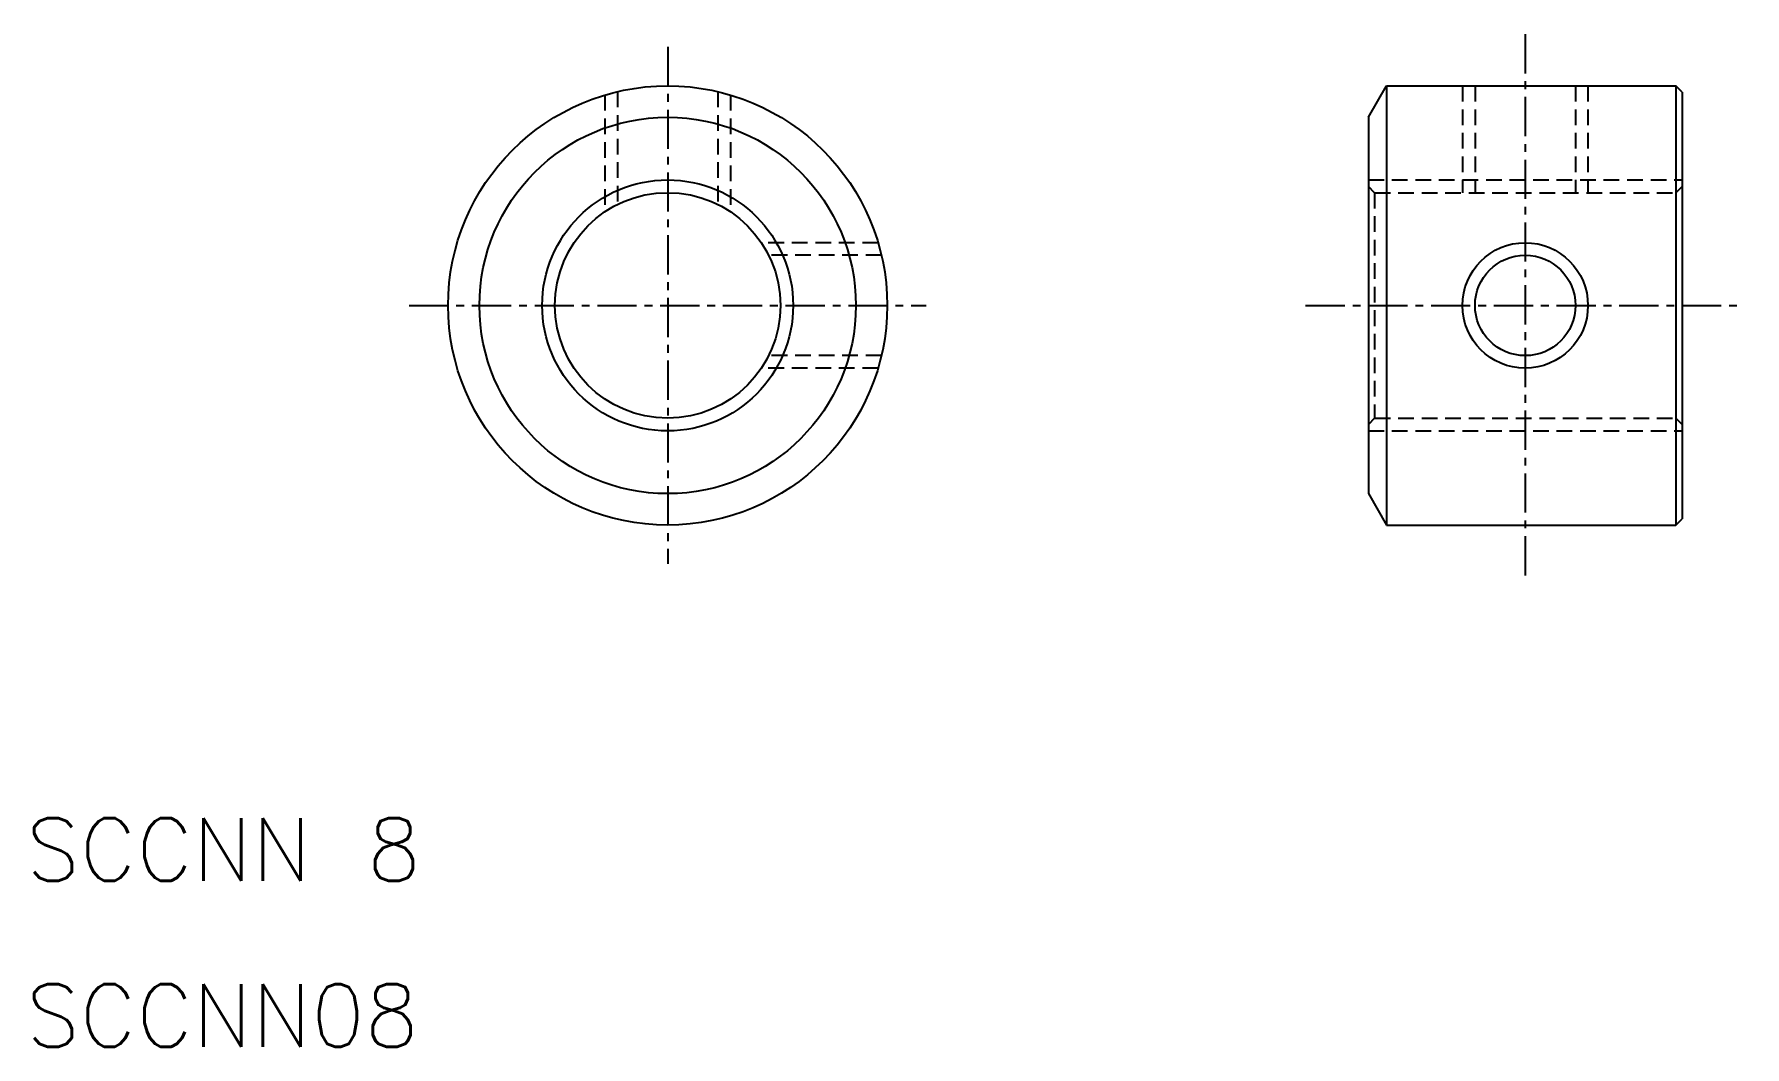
# Model space of a CAD drawing. Extents: x 484.1 to 538.6, y 117.2 to 149.5.
import ezdxf

# ---------------------------------------------------------------- set-up
doc = ezdxf.new("R2010")
doc.units = 0
doc.linetypes.add('CENTER', pattern=[2, 1.25, -0.25, 0.25, -0.25])
doc.linetypes.add('DASHED', pattern=[0.75, 0.5, -0.25])
doc.layers.get('0').update_dxf_attribs({"linetype": 'CONTINUOUS'})
doc.layers.add('CENTER', color=1, linetype='CENTER')
doc.styles.get("Standard").update_dxf_attribs({"font": 'txt.shx', "bigfont": 'bigfont.shx'})

msp = doc.modelspace()

# ---------------------------------------------------------------- linework, layer by layer
at = {"color": 7, "linetype": 'CONTINUOUS'}
for p, q in [((526.604, 146.823), (527.181, 147.823)), ((527.181, 147.823), (527.181, 133.823)), ((527.181, 147.823), (536.404, 147.823)), ((536.604, 147.623), (536.404, 147.823)), ((536.404, 147.823), (536.404, 133.823)), ((536.604, 147.623), (536.604, 134.023)), ((526.604, 146.823), (526.604, 134.823)), ((526.604, 134.823), (527.181, 133.823)), ((527.181, 133.823), (536.404, 133.823)), ((536.404, 133.823), (536.604, 134.023))]:
    msp.add_line(p, q, dxfattribs=at)
at = {"color": 3, "linetype": 'DASHED'}
for p, q in [((529.604, 147.823), (529.604, 144.417)), ((530.004, 147.823), (530.004, 144.417)), ((533.204, 147.823), (533.204, 144.417)), ((533.604, 147.823), (533.604, 144.417)), ((502.264, 147.532), (502.264, 143.809)), ((502.664, 147.638), (502.664, 144.042)), ((505.864, 147.638), (505.864, 144.042)), ((506.264, 147.532), (506.264, 143.809)), ((526.604, 144.823), (536.604, 144.823)), ((526.804, 144.417), (526.604, 144.617)), ((530.104, 144.823), (530.104, 144.823)), ((531.604, 144.823), (531.604, 144.823)), ((536.404, 144.417), (536.604, 144.617)), ((526.804, 144.417), (536.404, 144.417)), ((526.804, 144.417), (526.804, 137.229)), ((536.404, 144.417), (536.404, 137.229)), ((510.973, 142.823), (507.25, 142.823)), ((511.079, 142.423), (507.483, 142.423)), ((511.079, 139.223), (507.483, 139.223)), ((510.973, 138.823), (507.25, 138.823)), ((526.804, 137.229), (526.604, 137.029)), ((526.804, 137.229), (536.404, 137.229)), ((536.404, 137.229), (536.604, 137.029)), ((526.604, 136.823), (536.604, 136.823))]:
    msp.add_line(p, q, dxfattribs=at)
at = {"color": 7, "linetype": 'CONTINUOUS'}
for centre, radius in [((504.264, 140.823), 7), ((504.264, 140.823), 6), ((504.264, 140.823), 3.594), ((531.604, 140.823), 1.6)]:
    msp.add_circle(centre, radius, dxfattribs=at)
at = {"color": 3, "linetype": 'CONTINUOUS'}
for centre, radius in [((504.264, 140.823), 4), ((531.604, 140.823), 2)]:
    msp.add_circle(centre, radius, dxfattribs=at)
at = {"layer": 'CENTER', "color": 1, "linetype": 'CENTER'}
for p, q in [((531.604, 149.469), (531.604, 132.178)), ((504.264, 149.063), (504.264, 132.584)), ((496.025, 140.823), (512.504, 140.823)), ((524.604, 140.823), (538.604, 140.823))]:
    msp.add_line(p, q, dxfattribs=at)

# ---------------------------------------------------------------- texts
at = {"color": 7, "linetype": 'CONTINUOUS'}
for s, p in [('SCCNN 8', (483.811, 122.482)), ('SCCNN08', (483.811, 117.192))]:
    msp.add_text(s, height=2, dxfattribs=at).set_placement(p)

doc.saveas('drawing.dxf')
